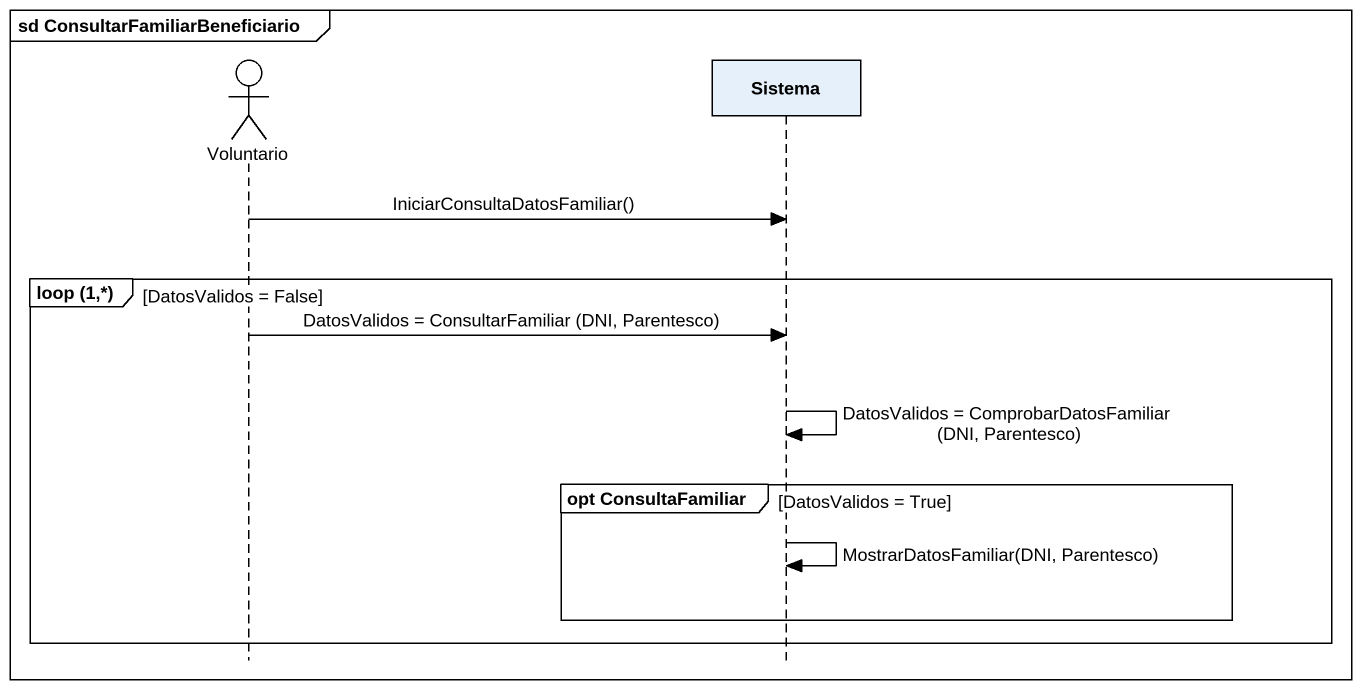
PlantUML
@startuml
mainframe sd ConsultarFamiliarBeneficiario
hide footbox
actor Voluntario
participant Sistema

Voluntario -> Sistema : IniciarConsultaDatosFamiliar()
group loop (1,*) [DatosValidos = False]
  Voluntario -> Sistema : DatosValidos = ConsultarFamiliar (DNI, Parentesco)
  Sistema -> Sistema : DatosValidos = ComprobarDatosFamiliar (DNI, Parentesco)
  group opt ConsultaFamiliar [DatosValidos = True]
    Sistema -> Sistema : MostrarDatosFamiliar(DNI, Parentesco)
  end
end
@enduml
